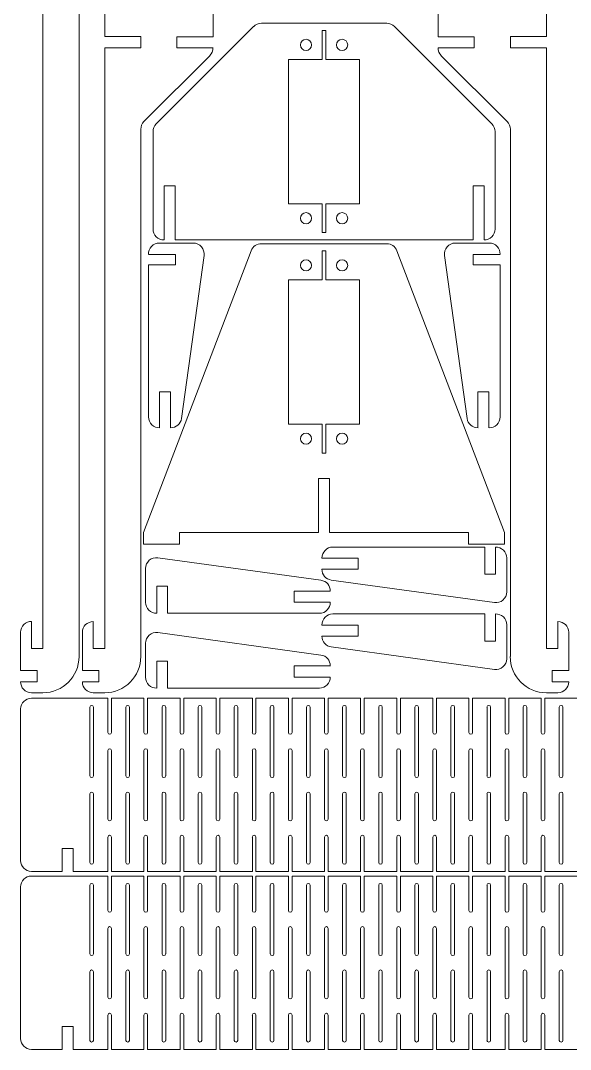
# Model space of a CAD drawing. Header units: inches. Extents: x 0 to 11.4, y -3.9 to 16.6.
# Drawn here: x 0 to 6, y -3.89 to 7.33 of the extents above; entities that cross this region are included whole.
import ezdxf

# ---------------------------------------------------------------- set-up
doc = ezdxf.new("R2010")
doc.units = ezdxf.units.IN
doc.header["$MEASUREMENT"] = 0
doc.layers.add('inside', color=3, linetype='Continuous', lineweight=0)
doc.layers.add('outside', color=6, linetype='Continuous', lineweight=0)

msp = doc.modelspace()

# ---------------------------------------------------------------- linework, layer by layer
at = {"layer": 'inside'}
for p, q in [((3.289, 6.906), (3.289, 7.221)), ((3.289, 7.221), (3.328, 7.221)), ((3.328, 7.221), (3.328, 6.906)), ((2.921, 5.332), (2.921, 6.906)), ((2.921, 6.906), (3.289, 6.906)), ((3.328, 6.906), (3.697, 6.906)), ((3.697, 6.906), (3.697, 5.332)), ((3.289, 5.332), (2.921, 5.332)), ((3.289, 5.017), (3.289, 5.332)), ((3.697, 5.332), (3.328, 5.332)), ((3.328, 5.332), (3.328, 5.017)), ((3.328, 5.017), (3.289, 5.017)), ((3.289, 4.817), (3.328, 4.817)), ((3.289, 4.502), (3.289, 4.817)), ((3.328, 4.817), (3.328, 4.502)), ((2.921, 2.927), (2.921, 4.502)), ((2.921, 4.502), (3.289, 4.502)), ((3.328, 4.502), (3.697, 4.502)), ((3.697, 4.502), (3.697, 2.927)), ((3.289, 2.927), (2.921, 2.927)), ((3.289, 2.613), (3.289, 2.927)), ((3.697, 2.927), (3.328, 2.927)), ((3.328, 2.927), (3.328, 2.613)), ((3.328, 2.613), (3.289, 2.613)), ((0.755, -0.157), (0.755, -0.905)), ((0.794, -0.905), (0.794, -0.157)), ((1.149, -0.157), (1.149, -0.905)), ((1.188, -0.905), (1.188, -0.157)), ((1.542, -0.157), (1.542, -0.905)), ((1.582, -0.905), (1.582, -0.157)), ((1.936, -0.157), (1.936, -0.905)), ((1.975, -0.905), (1.975, -0.157)), ((2.33, -0.157), (2.33, -0.905)), ((2.369, -0.905), (2.369, -0.157)), ((2.723, -0.157), (2.723, -0.905)), ((2.763, -0.905), (2.763, -0.157)), ((3.117, -0.157), (3.117, -0.905)), ((3.156, -0.905), (3.156, -0.157)), ((3.511, -0.157), (3.511, -0.905)), ((3.55, -0.905), (3.55, -0.157)), ((3.905, -0.157), (3.905, -0.905)), ((3.944, -0.905), (3.944, -0.157)), ((4.298, -0.157), (4.298, -0.905)), ((4.338, -0.905), (4.338, -0.157)), ((4.692, -0.157), (4.692, -0.905)), ((4.731, -0.905), (4.731, -0.157)), ((5.086, -0.157), (5.086, -0.905)), ((5.125, -0.905), (5.125, -0.157)), ((5.479, -0.157), (5.479, -0.905)), ((5.519, -0.905), (5.519, -0.157)), ((5.873, -0.157), (5.873, -0.905)), ((5.912, -0.905), (5.912, -0.157)), ((0.952, -0.63), (0.952, -1.378)), ((0.991, -1.378), (0.991, -0.63)), ((1.345, -0.63), (1.345, -1.378)), ((1.385, -1.378), (1.385, -0.63)), ((1.739, -0.63), (1.739, -1.378)), ((1.779, -1.378), (1.779, -0.63)), ((2.133, -0.63), (2.133, -1.378)), ((2.172, -1.378), (2.172, -0.63)), ((2.527, -0.63), (2.527, -1.378)), ((2.566, -1.378), (2.566, -0.63)), ((2.92, -0.63), (2.92, -1.378)), ((2.96, -1.378), (2.96, -0.63)), ((3.314, -0.63), (3.314, -1.378)), ((3.353, -1.378), (3.353, -0.63)), ((3.708, -0.63), (3.708, -1.378)), ((3.747, -1.378), (3.747, -0.63)), ((4.101, -0.63), (4.101, -1.378)), ((4.141, -1.378), (4.141, -0.63)), ((4.495, -0.63), (4.495, -1.378)), ((4.534, -1.378), (4.534, -0.63)), ((4.889, -0.63), (4.889, -1.378)), ((4.928, -1.378), (4.928, -0.63)), ((5.282, -0.63), (5.282, -1.378)), ((5.322, -1.378), (5.322, -0.63)), ((5.676, -0.63), (5.676, -1.378)), ((5.716, -1.378), (5.716, -0.63)), ((0.755, -1.102), (0.755, -1.85)), ((0.794, -1.85), (0.794, -1.102)), ((1.149, -1.102), (1.149, -1.85)), ((1.188, -1.85), (1.188, -1.102)), ((1.542, -1.102), (1.542, -1.85)), ((1.582, -1.85), (1.582, -1.102)), ((1.936, -1.102), (1.936, -1.85)), ((1.975, -1.85), (1.975, -1.102)), ((2.33, -1.102), (2.33, -1.85)), ((2.369, -1.85), (2.369, -1.102)), ((2.723, -1.102), (2.723, -1.85)), ((2.763, -1.85), (2.763, -1.102)), ((3.117, -1.102), (3.117, -1.85)), ((3.156, -1.85), (3.156, -1.102)), ((3.511, -1.102), (3.511, -1.85)), ((3.55, -1.85), (3.55, -1.102)), ((3.905, -1.102), (3.905, -1.85)), ((3.944, -1.85), (3.944, -1.102)), ((4.298, -1.102), (4.298, -1.85)), ((4.338, -1.85), (4.338, -1.102)), ((4.692, -1.102), (4.692, -1.85)), ((4.731, -1.85), (4.731, -1.102)), ((5.086, -1.102), (5.086, -1.85)), ((5.125, -1.85), (5.125, -1.102)), ((5.479, -1.102), (5.479, -1.85)), ((5.519, -1.85), (5.519, -1.102)), ((5.873, -1.102), (5.873, -1.85)), ((5.912, -1.85), (5.912, -1.102)), ((0.755, -2.098), (0.755, -2.846)), ((0.794, -2.846), (0.794, -2.098)), ((1.149, -2.098), (1.149, -2.846)), ((1.188, -2.846), (1.188, -2.098)), ((1.542, -2.098), (1.542, -2.846)), ((1.582, -2.846), (1.582, -2.098)), ((1.936, -2.098), (1.936, -2.846)), ((1.975, -2.846), (1.975, -2.098)), ((2.33, -2.098), (2.33, -2.846)), ((2.369, -2.846), (2.369, -2.098)), ((2.723, -2.098), (2.723, -2.846)), ((2.763, -2.846), (2.763, -2.098)), ((3.117, -2.098), (3.117, -2.846)), ((3.156, -2.846), (3.156, -2.098)), ((3.511, -2.098), (3.511, -2.846)), ((3.55, -2.846), (3.55, -2.098)), ((3.905, -2.098), (3.905, -2.846)), ((3.944, -2.846), (3.944, -2.098)), ((4.298, -2.098), (4.298, -2.846)), ((4.338, -2.846), (4.338, -2.098)), ((4.692, -2.098), (4.692, -2.846)), ((4.731, -2.846), (4.731, -2.098)), ((5.086, -2.098), (5.086, -2.846)), ((5.125, -2.846), (5.125, -2.098)), ((5.479, -2.098), (5.479, -2.846)), ((5.519, -2.846), (5.519, -2.098)), ((5.873, -2.098), (5.873, -2.846)), ((5.912, -2.846), (5.912, -2.098)), ((0.952, -2.57), (0.952, -3.318)), ((0.991, -3.318), (0.991, -2.57)), ((1.345, -2.57), (1.345, -3.318)), ((1.385, -3.318), (1.385, -2.57)), ((1.739, -2.57), (1.739, -3.318)), ((1.779, -3.318), (1.779, -2.57)), ((2.133, -2.57), (2.133, -3.318)), ((2.172, -3.318), (2.172, -2.57)), ((2.527, -2.57), (2.527, -3.318)), ((2.566, -3.318), (2.566, -2.57)), ((2.92, -2.57), (2.92, -3.318)), ((2.96, -3.318), (2.96, -2.57)), ((3.314, -2.57), (3.314, -3.318)), ((3.353, -3.318), (3.353, -2.57)), ((3.708, -2.57), (3.708, -3.318)), ((3.747, -3.318), (3.747, -2.57)), ((4.101, -2.57), (4.101, -3.318)), ((4.141, -3.318), (4.141, -2.57)), ((4.495, -2.57), (4.495, -3.318)), ((4.534, -3.318), (4.534, -2.57)), ((4.889, -2.57), (4.889, -3.318)), ((4.928, -3.318), (4.928, -2.57)), ((5.282, -2.57), (5.282, -3.318)), ((5.322, -3.318), (5.322, -2.57)), ((5.676, -2.57), (5.676, -3.318)), ((5.716, -3.318), (5.716, -2.57)), ((0.755, -3.042), (0.755, -3.79)), ((0.794, -3.79), (0.794, -3.042)), ((1.149, -3.042), (1.149, -3.79)), ((1.188, -3.79), (1.188, -3.042)), ((1.542, -3.042), (1.542, -3.79)), ((1.582, -3.79), (1.582, -3.042)), ((1.936, -3.042), (1.936, -3.79)), ((1.975, -3.79), (1.975, -3.042)), ((2.33, -3.042), (2.33, -3.79)), ((2.369, -3.79), (2.369, -3.042)), ((2.723, -3.042), (2.723, -3.79)), ((2.763, -3.79), (2.763, -3.042)), ((3.117, -3.042), (3.117, -3.79)), ((3.156, -3.79), (3.156, -3.042)), ((3.511, -3.042), (3.511, -3.79)), ((3.55, -3.79), (3.55, -3.042)), ((3.905, -3.042), (3.905, -3.79)), ((3.944, -3.79), (3.944, -3.042)), ((4.298, -3.042), (4.298, -3.79)), ((4.338, -3.79), (4.338, -3.042)), ((4.692, -3.042), (4.692, -3.79)), ((4.731, -3.79), (4.731, -3.042)), ((5.086, -3.042), (5.086, -3.79)), ((5.125, -3.79), (5.125, -3.042)), ((5.479, -3.042), (5.479, -3.79)), ((5.519, -3.79), (5.519, -3.042)), ((5.873, -3.042), (5.873, -3.79)), ((5.912, -3.79), (5.912, -3.042))]:
    msp.add_line(p, q, dxfattribs=at)
for centre in [(3.112, 7.064), (3.506, 7.064), (3.112, 5.174), (3.506, 5.174), (3.112, 4.66), (3.506, 4.66), (3.112, 2.77), (3.506, 2.77)]:
    msp.add_circle(centre, 0.061, dxfattribs=at)
for centre, start, end in [((0.775, -0.157), 0, 180), ((1.168, -0.157), 0, 180), ((1.562, -0.157), 0, 180), ((1.956, -0.157), 0, 180), ((2.349, -0.157), 0, 180), ((2.743, -0.157), 0, 180), ((3.137, -0.157), 0, 180), ((3.531, -0.157), 0, 180), ((3.924, -0.157), 0, 180), ((4.318, -0.157), 0, 180), ((4.712, -0.157), 0, 180), ((5.105, -0.157), 0, 180), ((5.499, -0.157), 0, 180), ((5.893, -0.157), 360, 180), ((0.971, -0.63), 0, 180), ((1.365, -0.63), 0, 180), ((1.759, -0.63), 0, 180), ((2.153, -0.63), 0, 180), ((2.546, -0.63), 0, 180), ((2.94, -0.63), 0, 180), ((3.334, -0.63), 0, 180), ((3.727, -0.63), 0, 180), ((4.121, -0.63), 0, 180), ((4.515, -0.63), 0, 180), ((4.908, -0.63), 0, 180), ((5.302, -0.63), 0, 180), ((5.696, -0.63), 360, 180), ((0.775, -0.905), 180, 0), ((1.168, -0.905), 180, 0), ((1.562, -0.905), 180, 0), ((1.956, -0.905), 180, 0), ((2.349, -0.905), 180, 0), ((2.743, -0.905), 180, 0), ((3.137, -0.905), 180, 0), ((3.531, -0.905), 180, 0), ((3.924, -0.905), 180, 0), ((4.318, -0.905), 180, 0), ((4.712, -0.905), 180, 0), ((5.105, -0.905), 180, 0), ((5.499, -0.905), 180, 0), ((5.893, -0.905), 180, 360), ((0.775, -1.102), 0, 180), ((1.168, -1.102), 0, 180), ((1.562, -1.102), 0, 180), ((1.956, -1.102), 0, 180), ((2.349, -1.102), 0, 180), ((2.743, -1.102), 0, 180), ((3.137, -1.102), 0, 180), ((3.531, -1.102), 0, 180), ((3.924, -1.102), 0, 180), ((4.318, -1.102), 0, 180), ((4.712, -1.102), 0, 180), ((5.105, -1.102), 0, 180), ((5.499, -1.102), 0, 180), ((5.893, -1.102), 360, 180), ((0.971, -1.378), 180, 0), ((1.365, -1.378), 180, 0), ((1.759, -1.378), 180, 0), ((2.153, -1.378), 180, 0), ((2.546, -1.378), 180, 0), ((2.94, -1.378), 180, 0), ((3.334, -1.378), 180, 0), ((3.727, -1.378), 180, 0), ((4.121, -1.378), 180, 0), ((4.515, -1.378), 180, 0), ((4.908, -1.378), 180, 0), ((5.302, -1.378), 180, 0), ((5.696, -1.378), 180, 0), ((0.775, -1.85), 180, 0), ((1.168, -1.85), 180, 0), ((1.562, -1.85), 180, 0), ((1.956, -1.85), 180, 0), ((2.349, -1.85), 180, 0), ((2.743, -1.85), 180, 0), ((3.137, -1.85), 180, 0), ((3.531, -1.85), 180, 0), ((3.924, -1.85), 180, 0), ((4.318, -1.85), 180, 0), ((4.712, -1.85), 180, 0), ((5.105, -1.85), 180, 0), ((5.499, -1.85), 180, 0), ((5.893, -1.85), 180, 360), ((0.775, -2.098), 0, 180), ((1.168, -2.098), 0, 180), ((1.562, -2.098), 0, 180), ((1.956, -2.098), 0, 180), ((2.349, -2.098), 0, 180), ((2.743, -2.098), 0, 180), ((3.137, -2.098), 0, 180), ((3.531, -2.098), 0, 180), ((3.924, -2.098), 0, 180), ((4.318, -2.098), 0, 180), ((4.712, -2.098), 0, 180), ((5.105, -2.098), 0, 180), ((5.499, -2.098), 0, 180), ((5.893, -2.098), 360, 180), ((0.971, -2.57), 0, 180), ((1.365, -2.57), 0, 180), ((1.759, -2.57), 0, 180), ((2.153, -2.57), 0, 180), ((2.546, -2.57), 0, 180), ((2.94, -2.57), 0, 180), ((3.334, -2.57), 0, 180), ((3.727, -2.57), 0, 180), ((4.121, -2.57), 0, 180), ((4.515, -2.57), 0, 180), ((4.908, -2.57), 0, 180), ((5.302, -2.57), 0, 180), ((5.696, -2.57), 360, 180), ((0.775, -2.846), 180, 0), ((1.168, -2.846), 180, 0), ((1.562, -2.846), 180, 0), ((1.956, -2.846), 180, 0), ((2.349, -2.846), 180, 0), ((2.743, -2.846), 180, 0), ((3.137, -2.846), 180, 0), ((3.531, -2.846), 180, 0), ((3.924, -2.846), 180, 0), ((4.318, -2.846), 180, 0), ((4.712, -2.846), 180, 0), ((5.105, -2.846), 180, 0), ((5.499, -2.846), 180, 0), ((5.893, -2.846), 180, 360), ((0.775, -3.042), 0, 180), ((1.168, -3.042), 0, 180), ((1.562, -3.042), 0, 180), ((1.956, -3.042), 0, 180), ((2.349, -3.042), 0, 180), ((2.743, -3.042), 0, 180), ((3.137, -3.042), 0, 180), ((3.531, -3.042), 0, 180), ((3.924, -3.042), 0, 180), ((4.318, -3.042), 0, 180), ((4.712, -3.042), 0, 180), ((5.105, -3.042), 0, 180), ((5.499, -3.042), 0, 180), ((5.893, -3.042), 360, 180), ((0.971, -3.318), 180, 0), ((1.365, -3.318), 180, 0), ((1.759, -3.318), 180, 0), ((2.153, -3.318), 180, 0), ((2.546, -3.318), 180, 0), ((2.94, -3.318), 180, 0), ((3.334, -3.318), 180, 0), ((3.727, -3.318), 180, 0), ((4.121, -3.318), 180, 0), ((4.515, -3.318), 180, 0), ((4.908, -3.318), 180, 0), ((5.302, -3.318), 180, 0), ((5.696, -3.318), 180, 0), ((0.775, -3.79), 180, 0), ((1.168, -3.79), 180, 0), ((1.562, -3.79), 180, 0), ((1.956, -3.79), 180, 0), ((2.349, -3.79), 180, 0), ((2.743, -3.79), 180, 0), ((3.137, -3.79), 180, 0), ((3.531, -3.79), 180, 0), ((3.924, -3.79), 180, 0), ((4.318, -3.79), 180, 0), ((4.712, -3.79), 180, 0), ((5.105, -3.79), 180, 0), ((5.499, -3.79), 180, 0), ((5.893, -3.79), 180, 360)]:
    msp.add_arc(centre, 0.0197, start, end, dxfattribs=at)
at = {"layer": 'outside'}
for p, q in [((0.637, 0.394), (0.637, 15.884)), ((0.241, 15.796), (0.241, 0.481)), ((2.098, 7.152), (2.098, 9.126)), ((4.552, 7.152), (4.552, 9.126)), ((0.917, 8.076), (0.917, 7.155)), ((5.733, 8.076), (5.733, 7.155)), ((3.993, 7.3), (2.625, 7.3)), ((2.541, 7.265), (1.478, 6.202)), ((5.139, 6.202), (4.076, 7.265)), ((0.917, 7.155), (1.311, 7.155)), ((1.311, 7.155), (1.311, 7.03)), ((1.704, 7.032), (1.704, 7.152)), ((1.704, 7.152), (2.098, 7.152)), ((4.946, 7.152), (4.552, 7.152)), ((4.946, 7.032), (4.946, 7.152)), ((5.733, 7.155), (5.34, 7.155)), ((5.34, 7.155), (5.34, 7.03)), ((1.311, 7.03), (0.917, 7.03)), ((0.917, 7.03), (0.917, 0.481)), ((2.098, 7.032), (1.704, 7.032)), ((4.552, 7.032), (4.946, 7.032)), ((5.34, 7.03), (5.733, 7.03)), ((5.733, 7.03), (5.733, 0.481)), ((1.345, 6.228), (2.063, 6.946)), ((5.305, 6.228), (4.587, 6.946)), ((1.311, 0.394), (1.311, 6.144)), ((1.444, 6.119), (1.444, 5.056)), ((5.174, 5.056), (5.174, 6.119)), ((5.34, 0.394), (5.34, 6.144)), ((1.564, 4.938), (1.564, 5.528)), ((1.564, 5.528), (1.684, 5.528)), ((1.684, 5.528), (1.684, 4.938)), ((4.933, 4.938), (4.933, 5.528)), ((4.933, 5.528), (5.053, 5.528)), ((5.053, 5.528), (5.053, 4.938)), ((1.684, 4.938), (4.933, 4.938)), ((1.883, 4.903), (1.513, 4.903)), ((3.993, 4.896), (2.625, 4.896)), ((4.739, 4.903), (5.11, 4.903)), ((2.514, 4.82), (1.34, 1.746)), ((1.395, 4.78), (1.69, 4.78)), ((1.69, 4.78), (1.69, 4.665)), ((1.755, 2.99), (2, 4.769)), ((5.277, 1.746), (4.103, 4.82)), ((4.868, 2.99), (4.622, 4.769)), ((5.228, 4.78), (4.933, 4.78)), ((4.933, 4.78), (4.933, 4.665)), ((1.69, 4.665), (1.395, 4.665)), ((1.395, 4.665), (1.395, 3.007)), ((4.933, 4.665), (5.228, 4.665)), ((5.228, 4.665), (5.228, 3.007)), ((1.515, 2.889), (1.515, 3.282)), ((1.515, 3.282), (1.635, 3.282)), ((1.635, 3.282), (1.635, 2.889)), ((4.987, 3.282), (4.987, 2.889)), ((5.107, 3.282), (4.987, 3.282)), ((5.107, 2.889), (5.107, 3.282)), ((3.249, 1.746), (3.249, 2.337)), ((3.249, 2.337), (3.369, 2.337)), ((3.369, 2.337), (3.369, 1.746)), ((1.34, 1.746), (1.34, 1.621)), ((1.734, 1.621), (1.734, 1.746)), ((1.734, 1.746), (3.249, 1.746)), ((3.369, 1.746), (4.884, 1.746)), ((4.884, 1.746), (4.884, 1.621)), ((5.277, 1.621), (5.277, 1.746)), ((1.34, 1.621), (1.734, 1.621)), ((5.062, 1.588), (3.404, 1.588)), ((4.884, 1.621), (5.277, 1.621)), ((5.062, 1.293), (5.062, 1.588)), ((5.178, 1.588), (5.178, 1.293)), ((3.275, 1.227), (1.497, 1.472)), ((3.286, 1.468), (3.679, 1.468)), ((3.679, 1.468), (3.679, 1.348)), ((5.3, 1.1), (5.3, 1.47)), ((1.363, 1.355), (1.363, 0.985)), ((3.679, 1.348), (3.286, 1.348)), ((5.178, 1.293), (5.062, 1.293)), ((1.485, 0.867), (1.485, 1.162)), ((1.485, 1.162), (1.601, 1.162)), ((1.601, 1.162), (1.601, 0.867)), ((3.388, 1.228), (5.166, 0.983)), ((2.984, 1.108), (3.377, 1.108)), ((2.984, 0.987), (2.984, 1.108)), ((3.377, 0.987), (2.984, 0.987)), ((1.601, 0.867), (3.259, 0.867)), ((5.062, 0.859), (3.404, 0.859)), ((5.062, 0.563), (5.062, 0.859)), ((5.178, 0.859), (5.178, 0.563)), ((0.12, 0.481), (0.12, 0.777)), ((0.792, 0.481), (0.792, 0.777)), ((3.286, 0.738), (3.679, 0.738)), ((3.679, 0.738), (3.679, 0.618)), ((5.3, 0.37), (5.3, 0.741)), ((5.858, 0.481), (5.858, 0.777)), ((0, 0.659), (0, 0.241)), ((0.674, 0.659), (0.674, 0.243)), ((3.275, 0.411), (1.497, 0.656)), ((3.679, 0.618), (3.286, 0.618)), ((5.178, 0.563), (5.062, 0.563)), ((5.977, 0.659), (5.977, 0.243)), ((0.241, 0.481), (0.12, 0.481)), ((0.917, 0.481), (0.792, 0.481)), ((1.363, 0.539), (1.363, 0.169)), ((3.388, 0.499), (5.166, 0.253)), ((5.733, 0.481), (5.858, 0.481)), ((1.485, 0.051), (1.485, 0.346)), ((1.485, 0.346), (1.601, 0.346)), ((1.601, 0.346), (1.601, 0.051)), ((0, 0.241), (0.181, 0.241)), ((0.181, 0.241), (0.181, 0.12)), ((0.674, 0.243), (0.854, 0.243)), ((0.854, 0.243), (0.854, 0.118)), ((2.984, 0.292), (3.377, 0.292)), ((2.984, 0.171), (2.984, 0.292)), ((5.977, 0.243), (5.796, 0.243)), ((5.796, 0.243), (5.796, 0.118)), ((0.181, 0.12), (0, 0.12)), ((0.854, 0.118), (0.674, 0.118)), ((3.377, 0.171), (2.984, 0.171)), ((5.796, 0.118), (5.977, 0.118)), ((0.118, 0), (0.243, 0)), ((0.792, 0), (0.917, 0)), ((1.601, 0.051), (3.259, 0.051)), ((0.118, -0.059), (0.952, -0.059)), ((0.952, -0.059), (0.952, -0.433)), ((0.991, -0.433), (0.991, -0.059)), ((0.991, -0.059), (1.345, -0.059)), ((1.345, -0.059), (1.345, -0.433)), ((1.385, -0.433), (1.385, -0.059)), ((1.385, -0.059), (1.739, -0.059)), ((1.739, -0.059), (1.739, -0.433)), ((1.779, -0.433), (1.779, -0.059)), ((1.779, -0.059), (2.133, -0.059)), ((2.133, -0.059), (2.133, -0.433)), ((2.172, -0.433), (2.172, -0.059)), ((2.172, -0.059), (2.527, -0.059)), ((2.527, -0.059), (2.527, -0.433)), ((2.566, -0.433), (2.566, -0.059)), ((2.566, -0.059), (2.92, -0.059)), ((2.92, -0.059), (2.92, -0.433)), ((2.96, -0.433), (2.96, -0.059)), ((2.96, -0.059), (3.314, -0.059)), ((3.314, -0.059), (3.314, -0.433)), ((3.353, -0.433), (3.353, -0.059)), ((3.353, -0.059), (3.708, -0.059)), ((3.708, -0.059), (3.708, -0.433)), ((3.747, -0.433), (3.747, -0.059)), ((3.747, -0.059), (4.101, -0.059)), ((4.101, -0.059), (4.101, -0.433)), ((4.141, -0.433), (4.141, -0.059)), ((4.141, -0.059), (4.495, -0.059)), ((4.495, -0.059), (4.495, -0.433)), ((4.534, -0.433), (4.534, -0.059)), ((4.534, -0.059), (4.889, -0.059)), ((4.889, -0.059), (4.889, -0.433)), ((4.928, -0.433), (4.928, -0.059)), ((4.928, -0.059), (5.282, -0.059)), ((5.282, -0.059), (5.282, -0.433)), ((5.322, -0.433), (5.322, -0.059)), ((5.322, -0.059), (5.676, -0.059)), ((5.676, -0.059), (5.676, -0.433)), ((5.716, -0.433), (5.716, -0.059)), ((5.716, -0.059), (6.07, -0.059)), ((5.858, 0), (5.733, 0)), ((0, -1.83), (0, -0.177)), ((0.952, -1.574), (0.952, -1.948)), ((0.991, -1.948), (0.991, -1.574)), ((1.345, -1.574), (1.345, -1.948)), ((1.385, -1.948), (1.385, -1.574)), ((1.739, -1.574), (1.739, -1.948)), ((1.779, -1.948), (1.779, -1.574)), ((2.133, -1.574), (2.133, -1.948)), ((2.172, -1.948), (2.172, -1.574)), ((2.527, -1.574), (2.527, -1.948)), ((2.566, -1.948), (2.566, -1.574)), ((2.92, -1.574), (2.92, -1.948)), ((2.96, -1.948), (2.96, -1.574)), ((3.314, -1.574), (3.314, -1.948)), ((3.353, -1.948), (3.353, -1.574)), ((3.708, -1.574), (3.708, -1.948)), ((3.747, -1.948), (3.747, -1.574)), ((4.101, -1.574), (4.101, -1.948)), ((4.141, -1.948), (4.141, -1.574)), ((4.495, -1.574), (4.495, -1.948)), ((4.534, -1.948), (4.534, -1.574)), ((4.889, -1.574), (4.889, -1.948)), ((4.928, -1.948), (4.928, -1.574)), ((5.282, -1.574), (5.282, -1.948)), ((5.322, -1.948), (5.322, -1.574)), ((5.676, -1.574), (5.676, -1.948)), ((5.716, -1.948), (5.716, -1.574)), ((0.575, -1.698), (0.455, -1.698)), ((0.455, -1.698), (0.455, -1.948)), ((0.575, -1.948), (0.575, -1.698)), ((0.455, -1.948), (0.118, -1.948)), ((0.118, -1.999), (0.952, -1.999)), ((0.952, -1.948), (0.575, -1.948)), ((0.952, -1.999), (0.952, -2.373)), ((1.345, -1.948), (0.991, -1.948)), ((0.991, -2.373), (0.991, -1.999)), ((0.991, -1.999), (1.345, -1.999)), ((1.345, -1.999), (1.345, -2.373)), ((1.739, -1.948), (1.385, -1.948)), ((1.385, -2.373), (1.385, -1.999)), ((1.385, -1.999), (1.739, -1.999)), ((1.739, -1.999), (1.739, -2.373)), ((2.133, -1.948), (1.779, -1.948)), ((1.779, -2.373), (1.779, -1.999)), ((1.779, -1.999), (2.133, -1.999)), ((2.133, -1.999), (2.133, -2.373)), ((2.527, -1.948), (2.172, -1.948)), ((2.172, -2.373), (2.172, -1.999)), ((2.172, -1.999), (2.527, -1.999)), ((2.527, -1.999), (2.527, -2.373)), ((2.92, -1.948), (2.566, -1.948)), ((2.566, -2.373), (2.566, -1.999)), ((2.566, -1.999), (2.92, -1.999)), ((2.92, -1.999), (2.92, -2.373)), ((3.314, -1.948), (2.96, -1.948)), ((2.96, -2.373), (2.96, -1.999)), ((2.96, -1.999), (3.314, -1.999)), ((3.314, -1.999), (3.314, -2.373)), ((3.708, -1.948), (3.353, -1.948)), ((3.353, -2.373), (3.353, -1.999)), ((3.353, -1.999), (3.708, -1.999)), ((3.708, -1.999), (3.708, -2.373)), ((4.101, -1.948), (3.747, -1.948)), ((3.747, -2.373), (3.747, -1.999)), ((3.747, -1.999), (4.101, -1.999)), ((4.101, -1.999), (4.101, -2.373)), ((4.495, -1.948), (4.141, -1.948)), ((4.141, -2.373), (4.141, -1.999)), ((4.141, -1.999), (4.495, -1.999)), ((4.495, -1.999), (4.495, -2.373)), ((4.889, -1.948), (4.534, -1.948)), ((4.534, -2.373), (4.534, -1.999)), ((4.534, -1.999), (4.889, -1.999)), ((4.889, -1.999), (4.889, -2.373)), ((5.282, -1.948), (4.928, -1.948)), ((4.928, -2.373), (4.928, -1.999)), ((4.928, -1.999), (5.282, -1.999)), ((5.282, -1.999), (5.282, -2.373)), ((5.676, -1.948), (5.322, -1.948)), ((5.322, -2.373), (5.322, -1.999)), ((5.322, -1.999), (5.676, -1.999)), ((5.676, -1.999), (5.676, -2.373)), ((6.07, -1.948), (5.716, -1.948)), ((5.716, -2.373), (5.716, -1.999)), ((5.716, -1.999), (6.07, -1.999)), ((0, -3.771), (0, -2.117)), ((0.952, -3.515), (0.952, -3.889)), ((0.991, -3.889), (0.991, -3.515)), ((1.345, -3.515), (1.345, -3.889)), ((1.385, -3.889), (1.385, -3.515)), ((1.739, -3.515), (1.739, -3.889)), ((1.779, -3.889), (1.779, -3.515)), ((2.133, -3.515), (2.133, -3.889)), ((2.172, -3.889), (2.172, -3.515)), ((2.527, -3.515), (2.527, -3.889)), ((2.566, -3.889), (2.566, -3.515)), ((2.92, -3.515), (2.92, -3.889)), ((2.96, -3.889), (2.96, -3.515)), ((3.314, -3.515), (3.314, -3.889)), ((3.353, -3.889), (3.353, -3.515)), ((3.708, -3.515), (3.708, -3.889)), ((3.747, -3.889), (3.747, -3.515)), ((4.101, -3.515), (4.101, -3.889)), ((4.141, -3.889), (4.141, -3.515)), ((4.495, -3.515), (4.495, -3.889)), ((4.534, -3.889), (4.534, -3.515)), ((4.889, -3.515), (4.889, -3.889)), ((4.928, -3.889), (4.928, -3.515)), ((5.282, -3.515), (5.282, -3.889)), ((5.322, -3.889), (5.322, -3.515)), ((5.676, -3.515), (5.676, -3.889)), ((5.716, -3.889), (5.716, -3.515)), ((0.575, -3.639), (0.455, -3.639)), ((0.455, -3.639), (0.455, -3.889)), ((0.575, -3.889), (0.575, -3.639)), ((0.455, -3.889), (0.118, -3.889)), ((0.952, -3.889), (0.575, -3.889)), ((1.345, -3.889), (0.991, -3.889)), ((1.739, -3.889), (1.385, -3.889)), ((2.133, -3.889), (1.779, -3.889)), ((2.527, -3.889), (2.172, -3.889)), ((2.92, -3.889), (2.566, -3.889)), ((3.314, -3.889), (2.96, -3.889)), ((3.708, -3.889), (3.353, -3.889)), ((4.101, -3.889), (3.747, -3.889)), ((4.495, -3.889), (4.141, -3.889)), ((4.889, -3.889), (4.534, -3.889)), ((5.282, -3.889), (4.928, -3.889)), ((5.676, -3.889), (5.322, -3.889)), ((6.07, -3.889), (5.716, -3.889))]:
    msp.add_line(p, q, dxfattribs=at)
for centre, radius, start, end in [((2.625, 7.182), 0.118, 90, 135), ((3.993, 7.182), 0.118, 45, 90), ((1.98, 7.03), 0.118, 315, 1.146), ((4.67, 7.03), 0.118, 178.854, 225), ((1.429, 6.144), 0.118, 135, 180), ((1.562, 6.119), 0.118, 135, 180), ((5.056, 6.119), 0.118, 360, 45), ((5.222, 6.144), 0.118, 0, 45), ((1.562, 5.056), 0.118, 180, 271.146), ((5.056, 5.056), 0.118, 268.854, 0), ((1.513, 4.785), 0.118, 90, 182.2924), ((1.883, 4.785), 0.118, 352.1421, 90), ((2.625, 4.778), 0.118, 90, 159.0934), ((3.993, 4.778), 0.118, 20.9066, 90), ((4.739, 4.785), 0.118, 90, 187.8579), ((5.11, 4.785), 0.118, 357.7076, 90), ((1.513, 3.007), 0.118, 180, 271.146), ((1.638, 3.007), 0.118, 268.854, 352.1421), ((4.985, 3.007), 0.118, 187.8579, 271.146), ((5.11, 3.007), 0.118, 268.854, 360), ((3.404, 1.47), 0.118, 90, 181.146), ((5.182, 1.47), 0.118, 0, 92.2924), ((1.481, 1.355), 0.118, 82.1421, 180), ((3.404, 1.345), 0.118, 178.854, 262.1421), ((3.259, 1.11), 0.118, 358.854, 82.1421), ((5.182, 1.1), 0.118, 262.1421, 0), ((1.481, 0.985), 0.118, 180, 272.2924), ((3.259, 0.985), 0.118, 270, 1.146), ((3.404, 0.741), 0.118, 90, 181.146), ((5.182, 0.741), 0.118, 0, 92.2924), ((0.118, 0.659), 0.118, 88.854, 180), ((0.792, 0.659), 0.118, 90, 180), ((5.858, 0.659), 0.118, 0, 90), ((1.481, 0.539), 0.118, 82.1421, 180), ((3.404, 0.616), 0.118, 178.854, 262.1421), ((0.243, 0.394), 0.394, 270, 0), ((0.917, 0.394), 0.394, 270, 0), ((3.259, 0.294), 0.118, 358.854, 82.1421), ((5.182, 0.37), 0.118, 262.1421, 360), ((5.733, 0.394), 0.394, 180, 270), ((0.118, 0.118), 0.118, 178.854, 270), ((0.792, 0.118), 0.118, 180, 270), ((1.481, 0.169), 0.118, 180, 272.2924), ((3.259, 0.169), 0.118, 270, 1.146), ((5.858, 0.118), 0.118, 270, 360), ((0.118, -0.177), 0.118, 90, 180), ((0.971, -0.433), 0.0197, 180, 0), ((1.365, -0.433), 0.0197, 180, 0), ((1.759, -0.433), 0.0197, 180, 0), ((2.153, -0.433), 0.0197, 180, 0), ((2.546, -0.433), 0.0197, 180, 0), ((2.94, -0.433), 0.0197, 180, 0), ((3.334, -0.433), 0.0197, 180, 0), ((3.727, -0.433), 0.0197, 180, 0), ((4.121, -0.433), 0.0197, 180, 0), ((4.515, -0.433), 0.0197, 180, 0), ((4.908, -0.433), 0.0197, 180, 0), ((5.302, -0.433), 0.0197, 180, 0), ((5.696, -0.433), 0.0197, 180, 0), ((0.971, -1.574), 0.0197, 0, 180), ((1.365, -1.574), 0.0197, 0, 180), ((1.759, -1.574), 0.0197, 0, 180), ((2.153, -1.574), 0.0197, 0, 180), ((2.546, -1.574), 0.0197, 0, 180), ((2.94, -1.574), 0.0197, 0, 180), ((3.334, -1.574), 0.0197, 0, 180), ((3.727, -1.574), 0.0197, 0, 180), ((4.121, -1.574), 0.0197, 0, 180), ((4.515, -1.574), 0.0197, 0, 180), ((4.908, -1.574), 0.0197, 0, 180), ((5.302, -1.574), 0.0197, 0, 180), ((5.696, -1.574), 0.0197, 360, 180), ((0.118, -1.83), 0.118, 180, 270), ((0.118, -2.117), 0.118, 90, 180), ((0.971, -2.373), 0.0197, 180, 0), ((1.365, -2.373), 0.0197, 180, 0), ((1.759, -2.373), 0.0197, 180, 0), ((2.153, -2.373), 0.0197, 180, 0), ((2.546, -2.373), 0.0197, 180, 0), ((2.94, -2.373), 0.0197, 180, 0), ((3.334, -2.373), 0.0197, 180, 0), ((3.727, -2.373), 0.0197, 180, 0), ((4.121, -2.373), 0.0197, 180, 0), ((4.515, -2.373), 0.0197, 180, 0), ((4.908, -2.373), 0.0197, 180, 0), ((5.302, -2.373), 0.0197, 180, 0), ((5.696, -2.373), 0.0197, 180, 0), ((0.971, -3.515), 0.0197, 0, 180), ((1.365, -3.515), 0.0197, 0, 180), ((1.759, -3.515), 0.0197, 0, 180), ((2.153, -3.515), 0.0197, 0, 180), ((2.546, -3.515), 0.0197, 0, 180), ((2.94, -3.515), 0.0197, 0, 180), ((3.334, -3.515), 0.0197, 0, 180), ((3.727, -3.515), 0.0197, 0, 180), ((4.121, -3.515), 0.0197, 0, 180), ((4.515, -3.515), 0.0197, 0, 180), ((4.908, -3.515), 0.0197, 0, 180), ((5.302, -3.515), 0.0197, 0, 180), ((5.696, -3.515), 0.0197, 360, 180), ((0.118, -3.771), 0.118, 180, 270)]:
    msp.add_arc(centre, radius, start, end, dxfattribs=at)

doc.saveas('drawing.dxf')
